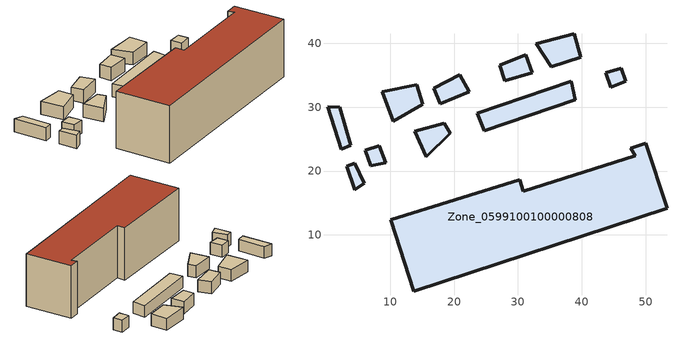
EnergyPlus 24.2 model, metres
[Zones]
Zone_0599100100000808
 floor ground (C_G): 50.01,24.38 53.34,14.17 13.67,1.2 10.06,12.38 30.27,18.61 30.86,16.81 48.34,22.44 47.7,23.6 z3.76; 8.75,32.41 14.15,33.48 15.11,30.47 10.49,27.8 z3.76; 0.17,30.09 2.12,30 3.82,24.01 2.34,23.45 z3.76; 20.85,35.09 22.36,32.46 17.8,30.57 16.8,32.99 z3.76; 15.6,22.27 13.87,26.22 18.48,27.47 19.39,25.9 z3.76; 39.8,37.79 35.25,36.35 32.87,39.9 38.81,41.48 z3.76; 27.91,34.17 27.13,36.58 31.19,38.2 32.22,35.37 z3.76; 4.41,17.1 3.2,20.79 4.4,21.2 5.96,18.12 z3.76; 6.07,23.29 8.29,23.95 9.29,21.32 6.94,20.83 z3.76; 43.78,35.37 46.18,36.09 46.85,34.03 44.53,33.15 z3.76; 38.99,31.15 24.71,26.34 23.6,29.08 38.31,34.07 z3.76
 wall outside (C_F): 10.06,12.38 13.67,1.2 53.34,14.17 50.01,24.38 47.7,23.6 48.34,22.44 30.86,16.81 30.27,18.61 10.06,12.38 z3.76:15.84; 8.75,32.41 10.49,27.8 15.11,30.47 14.15,33.48 8.75,32.41 / 44.53,33.15 46.85,34.03 46.18,36.09 43.78,35.37 44.53,33.15 / 38.31,34.07 23.6,29.08 24.71,26.34 38.99,31.15 38.31,34.07 z3.76:6.47; 0.17,30.09 2.34,23.45 3.82,24.01 2.12,30 0.17,30.09 / 35.25,36.35 39.8,37.79 38.81,41.48 32.87,39.9 35.25,36.35 z3.76:6.48; 16.8,32.99 17.8,30.57 22.36,32.46 20.85,35.09 16.8,32.99 / 13.87,26.22 15.6,22.27 19.39,25.9 18.48,27.47 13.87,26.22 z3.76:6.55; 32.22,35.37 31.19,38.2 27.13,36.58 27.91,34.17 32.22,35.37 z3.76:6.57; 3.2,20.79 4.41,17.1 5.96,18.12 4.4,21.2 3.2,20.79 / 8.29,23.95 6.07,23.29 6.94,20.83 9.29,21.32 8.29,23.95 z3.76:6.56; 14.15,33.48 8.75,32.41 10.49,27.8 15.11,30.47 z6.47; 2.12,30 0.17,30.09 2.34,23.45 3.82,24.01 z6.48; 22.36,32.46 20.85,35.09 16.8,32.99 17.8,30.57 z6.55; 18.48,27.47 13.87,26.22 15.6,22.27 19.39,25.9 z6.55; 39.8,37.79 38.81,41.48 32.87,39.9 35.25,36.35 z6.48; 27.91,34.17 32.22,35.37 31.19,38.2 27.13,36.58 z6.57; 4.4,21.2 3.2,20.79 4.41,17.1 5.96,18.12 z6.56; 6.94,20.83 9.29,21.32 8.29,23.95 6.07,23.29 z6.56; 46.18,36.09 43.78,35.37 44.53,33.15 46.85,34.03 z6.47; 24.71,26.34 38.99,31.15 38.31,34.07 23.6,29.08 z6.47
 roof outside (C_R): 53.34,14.17 50.01,24.38 47.7,23.6 48.34,22.44 30.86,16.81 30.27,18.61 10.06,12.38 13.67,1.2 z15.84
[BUILDING]
Pand.0599100100000808: North Axis=0; Terrain=City; Loads Convergence Tolerance Value=0.04; Temperature Convergence Tolerance Value=0.4; Solar Distribution=FullExterior; Maximum Number of Warmup Days=25; Minimum Number of Warmup Days=1
[Site:Location]
Rotterdam.The.Hague.AP_ZH_NLD Design_Conditions: Latitude=51.96; Longitude=4.45; Time Zone=1; Elevation=-4.5
[SITE:GROUNDTEMPERATURE:BUILDINGSURFACE]
18, 18, 18, 18, 18, 18, 18, 18, 18, 18, 18, 18
[MATERIAL] Thermal Absorptance=0.9; Solar Absorptance=0.7; Visible Absorptance=0.7
Name | Roughness | Thickness | Conductivity | Density | Specific Heat
G.TC.2006-2014 | MediumSmooth | 0.15 | 0.06 | 540 | 1210
F.TC.2006-2014 | Rough | 0.3 | 0.12 | 1920 | 840
R.TC.2006-2014 | MediumRough | 0.2 | 0.08 | 1500 | 1000
[CONSTRUCTION]
C_G: G.TC.2006-2014
C_F: F.TC.2006-2014
C_R: R.TC.2006-2014
[ZONE]
Zone_0599100100000808: Type=1; Multiplier=1; Ceiling Height=Autocalculate; Volume=Autocalculate; Floor Area=autocalculate; Part of Total Floor Area=Yes
[ZONEINFILTRATION:DESIGNFLOWRATE]
Infil_Zone_0599100100000808: Zone or ZoneList or Space or SpaceList=Zone_0599100100000808; Schedule=AlwaysOn; Design Flow Rate Calculation Method=Flow/Area; Flow Rate per Floor Area=0.0015; Constant Term Coefficient=1; Temperature Term Coefficient=0; Velocity Term Coefficient=0; Velocity Squared Term Coefficient=0
[HVACTEMPLATE:ZONE:IDEALLOADSAIRSYSTEM]
Zone_0599100100000808: Maximum Heating Supply Air Temperature=50; Minimum Cooling Supply Air Temperature=13; Maximum Heating Supply Air Humidity Ratio=0.0156; Minimum Cooling Supply Air Humidity Ratio=0.0077; Heating Limit=NoLimit; Cooling Limit=NoLimit; Dehumidification Control Type=ConstantSensibleHeatRatio; Cooling Sensible Heat Ratio=0.7; Dehumidification Setpoint=60; Humidification Control Type=None; Humidification Setpoint=30; Outdoor Air Method=None; Outdoor Air Flow Rate per Person=0.00944; Outdoor Air Flow Rate per Zone Floor Area=0; Outdoor Air Flow Rate per Zone=0; Demand Controlled Ventilation Type=None; Outdoor Air Economizer Type=NoEconomizer; Heat Recovery Type=None; Sensible Heat Recovery Effectiveness=0.7; Latent Heat Recovery Effectiveness=0.65
[ZONECONTROL:THERMOSTAT]
ThermostatControl_Zone_0599100100000808: Zone or ZoneList=Zone_0599100100000808; Control Type Schedule=DualSetpointControlType; Control 1=Thermostat_Zone_0599100100000808; Temperature Difference Between Cutout And Setpoint=0
[THERMOSTATSETPOINT:DUALSETPOINT]
Thermostat_Zone_0599100100000808: Heating Setpoint Temperature Schedule=HeatingSetpoint_Zone_0599100100000808; Cooling Setpoint Temperature Schedule=CoolingSetpoint_Zone_0599100100000808
[SCHEDULE:COMPACT]
HeatingSetpoint_Zone_0599100100000808: Through: 12/31, For: AllDays, Until: 24:00, 21
CoolingSetpoint_Zone_0599100100000808: Through: 12/31, For: AllDays, Until: 24:00, 24
DualSetpointControlType: Through: 12/31, For: AllDays, Until: 24:00, 4
AlwaysOn: Through: 12/31, For: AllDays, Until: 24:00, 1
